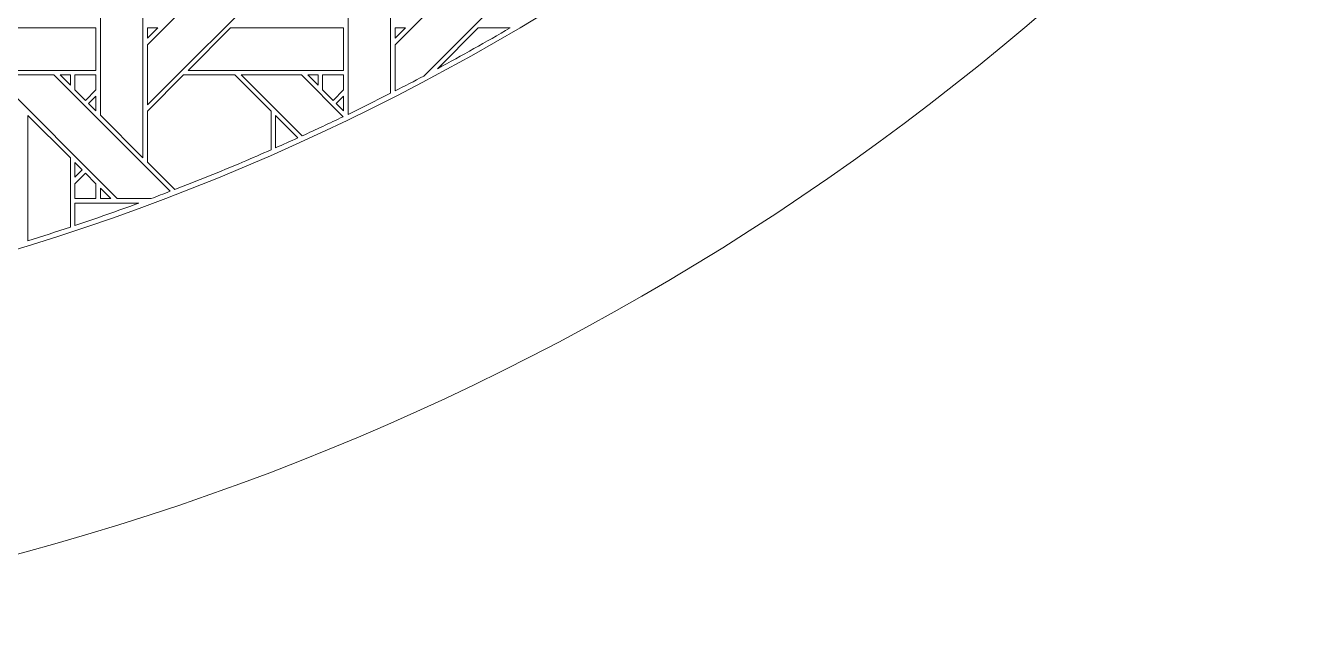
# Model space of a CAD drawing. Header units: inches. Extents: x 2.4 to 22.4, y -0.9 to 19.1.
# Drawn here: x 15 to 19.919, y -0.905 to 1.456 of the extents above; entities that cross this region are included whole.
import ezdxf

# ---------------------------------------------------------------- set-up
doc = ezdxf.new("R2010")
doc.units = ezdxf.units.IN
doc.header["$MEASUREMENT"] = 0
doc.layers.add('Design', color=7, linetype='Continuous', lineweight=0)

msp = doc.modelspace()

# ---------------------------------------------------------------- linework, layer by layer
at = {"layer": 'Design'}
for points, knots in [([(12.3829, 19.0948), (6.86, 19.0948), (2.3829, 14.6176), (2.3829, 9.0948), (2.3829, 3.5719), (6.86, -0.9052), (12.3829, -0.9052), (17.9057, -0.9052), (22.3829, 3.5719), (22.3829, 9.0948), (22.3829, 14.6176), (17.9057, 19.0948), (12.3829, 19.0948)], [0, 0, 0, 0, 1, 1, 1, 2, 2, 2, 3, 3, 3, 4, 4, 4, 4]), ([(12.3829, 17.972), (7.4801, 17.972), (3.5056, 13.9975), (3.5056, 9.0948), (3.5056, 4.192), (7.4801, 0.2175), (12.3829, 0.2175), (17.2856, 0.2175), (21.2601, 4.192), (21.2601, 9.0948), (21.2601, 13.9975), (17.2856, 17.972), (12.3829, 17.972)], [0, 0, 0, 0, 1, 1, 1, 2, 2, 2, 3, 3, 3, 4, 4, 4, 4]), ([(15.4666, 1.3833), (15.4666, 1.3833), (15.9403, 1.8569), (15.9403, 1.8569), (15.9403, 1.8569), (15.9403, 1.6268), (15.9403, 1.6268), (15.9403, 1.6268), (15.4666, 1.1532), (15.4666, 1.1532), (15.4666, 1.1532), (15.4666, 1.3833), (15.4666, 1.3833)], [0, 0, 0, 0, 1, 1, 1, 2, 2, 2, 3, 3, 3, 4, 4, 4, 4]), ([(16.4153, 1.2059), (16.4153, 1.2059), (16.4153, 1.3833), (16.4153, 1.3833), (16.4153, 1.3833), (16.889, 1.8569), (16.889, 1.8569), (16.889, 1.8569), (16.889, 1.6268), (16.889, 1.6268), (16.889, 1.6268), (16.5254, 1.2632), (16.5254, 1.2632), (16.4888, 1.2439), (16.4522, 1.2247), (16.4153, 1.2059)], [0, 0, 0, 0, 1, 1, 1, 2, 2, 2, 3, 3, 3, 4, 4, 4, 5, 5, 5, 5]), ([(15.4494, 1.5454), (15.4494, 1.5454), (15.4494, 0.9503), (15.4494, 0.9503), (15.4494, 0.9503), (15.2865, 1.1132), (15.2865, 1.1132), (15.2865, 1.1132), (15.2865, 1.5454), (15.2865, 1.5454), (15.2865, 1.5454), (15.4494, 1.5454), (15.4494, 1.5454)], [0, 0, 0, 0, 1, 1, 1, 2, 2, 2, 3, 3, 3, 4, 4, 4, 4]), ([(16.3982, 1.1972), (16.3442, 1.1697), (16.2899, 1.1428), (16.2352, 1.1164), (16.2352, 1.1164), (16.2352, 1.5454), (16.2352, 1.5454), (16.2352, 1.5454), (16.3982, 1.5454), (16.3982, 1.5454), (16.3982, 1.5454), (16.3982, 1.1972), (16.3982, 1.1972)], [0, 0, 0, 0, 1, 1, 1, 2, 2, 2, 3, 3, 3, 4, 4, 4, 4]), ([(14.6737, 1.2847), (14.6737, 1.2847), (14.8365, 1.4475), (14.8365, 1.4475), (14.8365, 1.4475), (15.269, 1.4475), (15.269, 1.4475), (15.269, 1.4475), (15.269, 1.2847), (15.269, 1.2847), (15.269, 1.2847), (14.6737, 1.2847), (14.6737, 1.2847)], [0, 0, 0, 0, 1, 1, 1, 2, 2, 2, 3, 3, 3, 4, 4, 4, 4]), ([(15.5064, 1.4475), (15.5064, 1.4475), (15.4666, 1.4076), (15.4666, 1.4076), (15.4666, 1.4076), (15.4666, 1.4475), (15.4666, 1.4475), (15.4666, 1.4475), (15.5064, 1.4475), (15.5064, 1.4475)], [0, 0, 0, 0, 1, 1, 1, 2, 2, 2, 3, 3, 3, 3]), ([(15.7853, 1.4475), (15.7853, 1.4475), (16.2177, 1.4475), (16.2177, 1.4475), (16.2177, 1.4475), (16.2177, 1.2847), (16.2177, 1.2847), (16.2177, 1.2847), (15.6224, 1.2847), (15.6224, 1.2847), (15.6224, 1.2847), (15.7853, 1.4475), (15.7853, 1.4475)], [0, 0, 0, 0, 1, 1, 1, 2, 2, 2, 3, 3, 3, 4, 4, 4, 4]), ([(16.4551, 1.4475), (16.4551, 1.4475), (16.4153, 1.4076), (16.4153, 1.4076), (16.4153, 1.4076), (16.4153, 1.4475), (16.4153, 1.4475), (16.4153, 1.4475), (16.4551, 1.4475), (16.4551, 1.4475)], [0, 0, 0, 0, 1, 1, 1, 2, 2, 2, 3, 3, 3, 3]), ([(16.734, 1.4475), (16.734, 1.4475), (16.8561, 1.4475), (16.8561, 1.4475), (16.7643, 1.3937), (16.6714, 1.3416), (16.5776, 1.2911), (16.5776, 1.2911), (16.734, 1.4475), (16.734, 1.4475)], [0, 0, 0, 0, 1, 1, 1, 2, 2, 2, 3, 3, 3, 3]), ([(15.4803, 0.7939), (15.4803, 0.7939), (15.3506, 0.7939), (15.3506, 0.7939), (15.3506, 0.7939), (14.877, 1.2675), (14.877, 1.2675), (14.877, 1.2675), (15.1079, 1.2675), (15.1079, 1.2675), (15.1079, 1.2675), (15.5538, 0.8217), (15.5538, 0.8217), (15.5293, 0.8123), (15.5049, 0.803), (15.4803, 0.7939)], [0, 0, 0, 0, 1, 1, 1, 2, 2, 2, 3, 3, 3, 4, 4, 4, 5, 5, 5, 5]), ([(15.1715, 1.2675), (15.1715, 1.2675), (15.1715, 1.2277), (15.1715, 1.2277), (15.1715, 1.2277), (15.1321, 1.2675), (15.1321, 1.2675), (15.1321, 1.2675), (15.1715, 1.2675), (15.1715, 1.2675)], [0, 0, 0, 0, 1, 1, 1, 2, 2, 2, 3, 3, 3, 3]), ([(15.269, 1.2675), (15.269, 1.2675), (15.269, 1.2099), (15.269, 1.2099), (15.269, 1.2099), (15.2291, 1.1699), (15.2291, 1.1699), (15.2291, 1.1699), (15.1887, 1.2102), (15.1887, 1.2102), (15.1887, 1.2102), (15.1887, 1.2675), (15.1887, 1.2675), (15.1887, 1.2675), (15.269, 1.2675), (15.269, 1.2675)], [0, 0, 0, 0, 1, 1, 1, 2, 2, 2, 3, 3, 3, 4, 4, 4, 5, 5, 5, 5]), ([(15.2291, 1.1699), (15.2291, 1.1699), (15.1887, 1.2102), (15.1887, 1.2102), (15.1887, 1.2102), (15.1887, 1.2675), (15.1887, 1.2675), (15.1887, 1.2675), (15.269, 1.2675), (15.269, 1.2675), (15.269, 1.2675), (15.269, 1.2099), (15.269, 1.2099), (15.269, 1.2099), (15.2291, 1.1699), (15.2291, 1.1699)], [0, 0, 0, 0, 1, 1, 1, 2, 2, 2, 3, 3, 3, 4, 4, 4, 5, 5, 5, 5]), ([(15.4666, 0.9331), (15.4666, 0.9331), (15.4666, 1.1287), (15.4666, 1.1287), (15.4666, 1.1287), (15.6053, 1.2674), (15.6053, 1.2674), (15.6053, 1.2674), (15.8015, 1.2674), (15.8015, 1.2674), (15.8015, 1.2674), (15.9403, 1.1287), (15.9403, 1.1287), (15.9403, 1.1287), (15.9403, 0.9805), (15.9403, 0.9805), (15.9037, 0.9645), (15.8671, 0.9486), (15.8303, 0.933), (15.7443, 0.8967), (15.658, 0.8619), (15.5712, 0.8284), (15.5712, 0.8284), (15.4666, 0.9331), (15.4666, 0.9331)], [0, 0, 0, 0, 1, 1, 1, 2, 2, 2, 3, 3, 3, 4, 4, 4, 5, 5, 5, 6, 6, 6, 7, 7, 7, 8, 8, 8, 8]), ([(15.8303, 0.933), (15.7443, 0.8967), (15.658, 0.8619), (15.5712, 0.8284), (15.5712, 0.8284), (15.4666, 0.9331), (15.4666, 0.9331), (15.4666, 0.9331), (15.4666, 1.1287), (15.4666, 1.1287), (15.4666, 1.1287), (15.6053, 1.2674), (15.6053, 1.2674), (15.6053, 1.2674), (15.8015, 1.2674), (15.8015, 1.2674), (15.8015, 1.2674), (15.9403, 1.1287), (15.9403, 1.1287), (15.9403, 1.1287), (15.9403, 0.9805), (15.9403, 0.9805), (15.9037, 0.9645), (15.8671, 0.9486), (15.8303, 0.933)], [0, 0, 0, 0, 1, 1, 1, 2, 2, 2, 3, 3, 3, 4, 4, 4, 5, 5, 5, 6, 6, 6, 7, 7, 7, 8, 8, 8, 8]), ([(16.0567, 1.2675), (16.0567, 1.2675), (16.2167, 1.1074), (16.2167, 1.1074), (16.1647, 1.0825), (16.1123, 1.0581), (16.0598, 1.0341), (16.0598, 1.0341), (15.8258, 1.2675), (15.8258, 1.2675), (15.8258, 1.2675), (16.0567, 1.2675), (16.0567, 1.2675)], [0, 0, 0, 0, 1, 1, 1, 2, 2, 2, 3, 3, 3, 4, 4, 4, 4]), ([(16.1202, 1.2675), (16.1202, 1.2675), (16.1202, 1.2277), (16.1202, 1.2277), (16.1202, 1.2277), (16.0808, 1.2675), (16.0808, 1.2675), (16.0808, 1.2675), (16.1202, 1.2675), (16.1202, 1.2675)], [0, 0, 0, 0, 1, 1, 1, 2, 2, 2, 3, 3, 3, 3]), ([(16.2177, 1.2675), (16.2177, 1.2675), (16.2177, 1.2099), (16.2177, 1.2099), (16.2177, 1.2099), (16.1778, 1.1699), (16.1778, 1.1699), (16.1778, 1.1699), (16.1375, 1.2102), (16.1375, 1.2102), (16.1375, 1.2102), (16.1375, 1.2675), (16.1375, 1.2675), (16.1375, 1.2675), (16.2177, 1.2675), (16.2177, 1.2675)], [0, 0, 0, 0, 1, 1, 1, 2, 2, 2, 3, 3, 3, 4, 4, 4, 5, 5, 5, 5]), ([(16.1778, 1.1699), (16.1778, 1.1699), (16.1375, 1.2102), (16.1375, 1.2102), (16.1375, 1.2102), (16.1375, 1.2675), (16.1375, 1.2675), (16.1375, 1.2675), (16.2177, 1.2675), (16.2177, 1.2675), (16.2177, 1.2675), (16.2177, 1.2099), (16.2177, 1.2099), (16.2177, 1.2099), (16.1778, 1.1699), (16.1778, 1.1699)], [0, 0, 0, 0, 1, 1, 1, 2, 2, 2, 3, 3, 3, 4, 4, 4, 5, 5, 5, 5]), ([(15.269, 1.1857), (15.269, 1.1857), (15.269, 1.1305), (15.269, 1.1305), (15.269, 1.1305), (15.2412, 1.1579), (15.2412, 1.1579), (15.2412, 1.1579), (15.269, 1.1857), (15.269, 1.1857)], [0, 0, 0, 0, 1, 1, 1, 2, 2, 2, 3, 3, 3, 3]), ([(16.2177, 1.1857), (16.2177, 1.1857), (16.2177, 1.1305), (16.2177, 1.1305), (16.2177, 1.1305), (16.1899, 1.1579), (16.1899, 1.1579), (16.1899, 1.1579), (16.2177, 1.1857), (16.2177, 1.1857)], [0, 0, 0, 0, 1, 1, 1, 2, 2, 2, 3, 3, 3, 3]), ([(15.0087, 0.6325), (15.0087, 0.6325), (15.0087, 1.1117), (15.0087, 1.1117), (15.0087, 1.1117), (15.1714, 0.9495), (15.1714, 0.9495), (15.1714, 0.9495), (15.1714, 0.6849), (15.1714, 0.6849), (15.1173, 0.6669), (15.0631, 0.6494), (15.0087, 0.6325)], [0, 0, 0, 0, 1, 1, 1, 2, 2, 2, 3, 3, 3, 4, 4, 4, 4]), ([(15.9574, 1.1117), (15.9574, 1.1117), (16.043, 1.0264), (16.043, 1.0264), (16.0146, 1.0135), (15.986, 1.0007), (15.9574, 0.9881), (15.9574, 0.9881), (15.9574, 1.1117), (15.9574, 1.1117)], [0, 0, 0, 0, 1, 1, 1, 2, 2, 2, 3, 3, 3, 3]), ([(15.1887, 0.8753), (15.1887, 0.8753), (15.1887, 0.9321), (15.1887, 0.9321), (15.1887, 0.9321), (15.2169, 0.9035), (15.2169, 0.9035), (15.2169, 0.9035), (15.1887, 0.8753), (15.1887, 0.8753)], [0, 0, 0, 0, 1, 1, 1, 2, 2, 2, 3, 3, 3, 3]), ([(15.1887, 0.8509), (15.1887, 0.8509), (15.2291, 0.8912), (15.2291, 0.8912), (15.2291, 0.8912), (15.2694, 0.8509), (15.2694, 0.8509), (15.2694, 0.8509), (15.2694, 0.7936), (15.2694, 0.7936), (15.2694, 0.7936), (15.1887, 0.7936), (15.1887, 0.7936), (15.1887, 0.7936), (15.1887, 0.8509), (15.1887, 0.8509)], [0, 0, 0, 0, 1, 1, 1, 2, 2, 2, 3, 3, 3, 4, 4, 4, 5, 5, 5, 5]), ([(15.2291, 0.8912), (15.2291, 0.8912), (15.2694, 0.8509), (15.2694, 0.8509), (15.2694, 0.8509), (15.2694, 0.7936), (15.2694, 0.7936), (15.2694, 0.7936), (15.1887, 0.7936), (15.1887, 0.7936), (15.1887, 0.7936), (15.1887, 0.8509), (15.1887, 0.8509), (15.1887, 0.8509), (15.2291, 0.8912), (15.2291, 0.8912)], [0, 0, 0, 0, 1, 1, 1, 2, 2, 2, 3, 3, 3, 4, 4, 4, 5, 5, 5, 5]), ([(15.2866, 0.7939), (15.2866, 0.7939), (15.2866, 0.8336), (15.2866, 0.8336), (15.2866, 0.8336), (15.3264, 0.7939), (15.3264, 0.7939), (15.3264, 0.7939), (15.2866, 0.7939), (15.2866, 0.7939)], [0, 0, 0, 0, 1, 1, 1, 2, 2, 2, 3, 3, 3, 3]), ([(15.434, 0.7766), (15.3526, 0.7467), (15.2708, 0.7181), (15.1887, 0.6906), (15.1887, 0.6906), (15.1887, 0.7766), (15.1887, 0.7766), (15.1887, 0.7766), (15.434, 0.7766), (15.434, 0.7766)], [0, 0, 0, 0, 1, 1, 1, 2, 2, 2, 3, 3, 3, 3])]:
    msp.add_open_spline(points, degree=3, knots=knots, dxfattribs=at)

doc.saveas('drawing.dxf')
